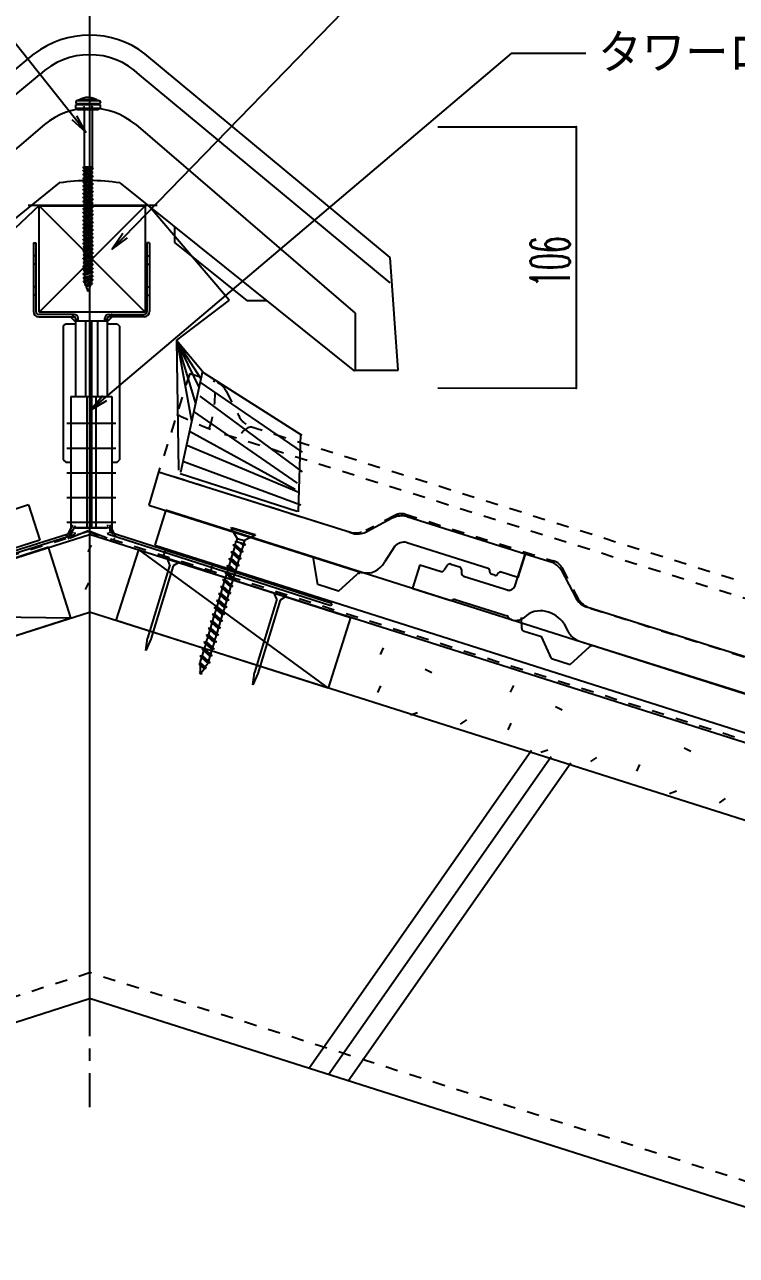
# Model space of a CAD drawing. Extents: x -1727 to 4652, y -2308 to 2357.
# Drawn here: x 3697.6 to 3985.7, y 282.4 to 780.5 of the extents above; entities that cross this region are included whole.
import ezdxf

# ---------------------------------------------------------------- set-up
doc = ezdxf.new("R2010")
doc.units = 0
doc.header["$LTSCALE"] = 5
for name, pattern in [('DASHDOT', [43, 40, -1, 1, -1]), ('DASHDOTX2', [63, 60, -1, 1, -1]), ('DASHED', [7, 6, -1]), ('DASHED2', [3, 2, -1]), ('DOT', [2, 1, -1])]:
    doc.linetypes.add(name, pattern=pattern)
for name, color, linetype in [('0-1', 7, 'CONTINUOUS'), ('0-2', 7, 'CONTINUOUS'), ('0-3', 7, 'CONTINUOUS'), ('0-4', 7, 'CONTINUOUS')]:
    doc.layers.add(name, color=color, linetype=linetype)
doc.styles.get("Standard").update_dxf_attribs({"font": 'txt.shx', "bigfont": 'extfont.shx'})

msp = doc.modelspace()

# ---------------------------------------------------------------- linework, layer by layer
at = {"layer": '0-1', "color": 4, "linetype": 'CONTINUOUS'}
for p, q in [((3718.241, 749.207), (3718.2411, 749.0069)), ((3719.316, 748.507), (3718.3162, 748.0071)), ((3728.1661, 748.0088), (3718.3162, 748.0071)), ((3718.3165, 746.5071), (3718.3162, 748.0071)), ((3719.7409, 750.1073), (3718.5688, 749.6769)), ((3727.741, 749.7085), (3718.741, 749.7069)), ((3727.7412, 748.5085), (3718.7412, 748.5069)), ((3726.7408, 750.1085), (3719.7409, 750.1073)), ((3721.3892, 747.8174), (3721.0902, 748.5074)), ((3721.6413, 747.2375), (3721.5164, 747.5276)), ((3721.6413, 746.8274), (3721.6413, 747.2375)), ((3724.8414, 747.2381), (3725.0114, 747.6281)), ((3724.8414, 746.9981), (3724.8414, 747.2381)), ((3725.1062, 747.8481), (3725.3922, 748.5081)), ((3726.7408, 750.1085), (3727.9129, 749.6786)), ((3727.1661, 748.5084), (3728.1661, 748.0088)), ((3728.1661, 748.0088), (3728.1664, 746.5088)), ((3728.2409, 749.2088), (3728.241, 749.0087)), ((3728.1664, 746.5088), (3718.3165, 746.5071)), ((3718.3165, 746.5071), (3719.3165, 746.0071)), ((3727.1666, 746.0085), (3719.3165, 746.0071)), ((3721.6415, 746.0075), (3721.6414, 746.6675)), ((3721.6415, 746.0075), (3721.6455, 723.0074)), ((3724.8416, 746.0081), (3724.8415, 746.6882)), ((3724.8416, 746.0081), (3724.8457, 722.558)), ((3728.1664, 746.5088), (3727.1666, 746.0085)), ((3721.2958, 722.6774), (3721.7107, 722.9277)), ((3721.2958, 722.5874), (3722.3137, 722.8378)), ((3721.2958, 722.5874), (3721.2958, 722.6774)), ((3721.7837, 722.2977), (3721.2958, 722.5874)), ((3721.6455, 723.0074), (3721.7107, 722.9277)), ((3722.0788, 722.8377), (3721.7107, 722.9277)), ((3721.7838, 721.7475), (3721.7836, 722.6376)), ((3721.7837, 722.2977), (3722.8036, 722.8379)), ((3724.7086, 722.528), (3721.7838, 721.7475)), ((3724.8457, 722.8382), (3722.0788, 722.8377)), ((3724.7086, 722.528), (3725.1959, 722.2482)), ((3721.296, 721.3676), (3725.1959, 722.1483)), ((3721.296, 721.4675), (3721.7838, 721.7475)), ((3721.296, 721.3676), (3721.296, 721.4675)), ((3721.296, 721.3676), (3721.7839, 721.0875)), ((3721.2963, 719.8175), (3725.1962, 720.5982)), ((3721.2963, 719.9174), (3721.784, 720.1977)), ((3721.2963, 719.8175), (3721.2963, 719.9174)), ((3721.2963, 719.8175), (3721.7842, 719.5377)), ((3721.2966, 718.2674), (3725.1964, 719.0481)), ((3721.2966, 718.3676), (3721.7843, 718.6476)), ((3721.2966, 718.2674), (3721.2966, 718.3676)), ((3721.2966, 718.2674), (3721.7844, 717.9876)), ((3721.2969, 716.7176), (3725.1967, 717.4983)), ((3721.7839, 721.0875), (3724.7087, 721.868)), ((3721.784, 720.1977), (3721.7839, 721.0875)), ((3724.7089, 720.9782), (3721.784, 720.1977)), ((3721.7842, 719.5377), (3724.709, 720.3182)), ((3721.7843, 718.6476), (3721.7842, 719.5377)), ((3724.7092, 719.4281), (3721.7843, 718.6476)), ((3721.7844, 717.9876), (3724.7093, 718.7681)), ((3721.7846, 717.0975), (3721.7844, 717.9876)), ((3724.7094, 717.878), (3721.7846, 717.0975)), ((3725.1959, 722.1483), (3724.7087, 721.868)), ((3724.7089, 720.9782), (3724.7087, 721.868)), ((3724.7089, 720.9782), (3725.1962, 720.6981)), ((3725.1962, 720.5982), (3724.709, 720.3182)), ((3724.7092, 719.4281), (3724.709, 720.3182)), ((3724.7092, 719.4281), (3725.1964, 719.1483)), ((3725.1964, 719.0481), (3724.7093, 718.7681)), ((3724.7094, 717.878), (3724.7093, 718.7681)), ((3724.7094, 717.878), (3725.1967, 717.5982)), ((3725.1967, 717.4983), (3724.7096, 717.218)), ((3725.1959, 722.2482), (3725.1959, 722.1483)), ((3725.1962, 720.6981), (3725.1962, 720.5982)), ((3725.1964, 719.1483), (3725.1964, 719.0481)), ((3725.1967, 717.5982), (3725.1967, 717.4983)), ((3721.2968, 716.8175), (3721.7846, 717.0975)), ((3721.2969, 716.7176), (3721.2968, 716.8175)), ((3721.2969, 716.7176), (3721.7847, 716.4375)), ((3721.2971, 715.1675), (3725.197, 715.9482)), ((3721.2971, 715.2674), (3721.7849, 715.5477)), ((3721.2971, 715.1675), (3721.2971, 715.2674)), ((3721.2971, 715.1675), (3721.785, 714.8877)), ((3721.2974, 713.6174), (3725.1973, 714.3981)), ((3721.2974, 713.7176), (3721.7851, 713.9976)), ((3721.2974, 713.6174), (3721.2974, 713.7176)), ((3721.2974, 713.6174), (3721.7852, 713.3376)), ((3721.2977, 712.0676), (3725.1975, 712.8483)), ((3721.2977, 712.1675), (3721.7854, 712.4475)), ((3721.7847, 716.4375), (3724.7096, 717.218)), ((3721.7849, 715.5477), (3721.7847, 716.4375)), ((3724.7097, 716.3282), (3721.7849, 715.5477)), ((3721.785, 714.8877), (3724.7098, 715.6682)), ((3721.7851, 713.9976), (3721.785, 714.8877)), ((3724.71, 714.7781), (3721.7851, 713.9976)), ((3721.7852, 713.3376), (3724.7101, 714.1181)), ((3721.7854, 712.4475), (3721.7852, 713.3376)), ((3724.7103, 713.228), (3721.7854, 712.4475)), ((3721.7855, 711.7875), (3724.7104, 712.568)), ((3724.7097, 716.3282), (3724.7096, 717.218)), ((3724.7097, 716.3282), (3725.197, 716.0481)), ((3725.197, 715.9482), (3724.7098, 715.6682)), ((3724.71, 714.7781), (3724.7098, 715.6682)), ((3724.71, 714.7781), (3725.1972, 714.4983)), ((3725.1973, 714.3981), (3724.7101, 714.1181)), ((3724.7103, 713.228), (3724.7101, 714.1181)), ((3724.7103, 713.228), (3725.1975, 712.9383)), ((3725.1975, 712.8483), (3724.7104, 712.568)), ((3724.7105, 711.6782), (3724.7104, 712.568)), ((3725.197, 716.0481), (3725.197, 715.9482)), ((3725.1972, 714.4983), (3725.1973, 714.3981)), ((3725.1975, 712.9383), (3725.1975, 712.8483)), ((3721.2977, 712.0676), (3721.2977, 712.1675)), ((3721.2977, 712.0676), (3721.7855, 711.7875)), ((3721.2979, 710.5175), (3725.1978, 711.2982)), ((3721.2979, 710.6174), (3721.7857, 710.8977)), ((3721.2979, 710.5175), (3721.2979, 710.6174)), ((3721.2979, 710.5175), (3721.7858, 710.2377)), ((3721.2982, 708.9674), (3725.1981, 709.7481)), ((3721.2982, 709.0676), (3721.786, 709.3476)), ((3721.2982, 708.9674), (3721.2982, 709.0676)), ((3721.2982, 708.9674), (3721.7861, 708.6876)), ((3721.2985, 707.4176), (3725.1984, 708.1983)), ((3721.2985, 707.5175), (3721.7862, 707.7975)), ((3721.2985, 707.4176), (3721.2985, 707.5175)), ((3721.2985, 707.4176), (3721.7863, 707.1375)), ((3721.7857, 710.8977), (3721.7855, 711.7875)), ((3724.7105, 711.6782), (3721.7857, 710.8977)), ((3721.7858, 710.2377), (3724.7107, 711.0182)), ((3721.786, 709.3476), (3721.7858, 710.2377)), ((3724.7108, 710.1281), (3721.786, 709.3476)), ((3721.7861, 708.6876), (3724.7109, 709.4681)), ((3721.7862, 707.7975), (3721.7861, 708.6876)), ((3724.7111, 708.578), (3721.7862, 707.7975)), ((3721.7863, 707.1375), (3724.7112, 707.918)), ((3724.7105, 711.6782), (3725.1978, 711.3882)), ((3725.1978, 711.2982), (3724.7107, 711.0182)), ((3724.7108, 710.1281), (3724.7107, 711.0182)), ((3724.7108, 710.1281), (3725.1981, 709.8381)), ((3725.1981, 709.7481), (3724.7109, 709.4681)), ((3724.7111, 708.578), (3724.7109, 709.4681)), ((3724.7111, 708.578), (3725.1983, 708.2883)), ((3725.1984, 708.1983), (3724.7112, 707.918)), ((3724.7114, 707.0282), (3724.7112, 707.918)), ((3725.1978, 711.3882), (3725.1978, 711.2982)), ((3725.1981, 709.8381), (3725.1981, 709.7481)), ((3725.1983, 708.2883), (3725.1984, 708.1983)), ((3721.2988, 705.8675), (3725.1986, 706.6482)), ((3721.2988, 705.9674), (3721.7865, 706.2477)), ((3721.2988, 705.8675), (3721.2988, 705.9674)), ((3721.2988, 705.8675), (3721.7866, 705.5877)), ((3721.299, 704.3174), (3725.1989, 705.0981)), ((3721.299, 704.4176), (3721.7868, 704.6976)), ((3721.299, 704.3174), (3721.299, 704.4176)), ((3721.299, 704.3174), (3721.7869, 704.0376)), ((3721.2993, 702.7676), (3725.1992, 703.5483)), ((3721.2993, 702.8675), (3721.787, 703.1475)), ((3721.2993, 702.7676), (3721.2993, 702.8675)), ((3721.2993, 702.7676), (3721.7872, 702.4875)), ((3721.7865, 706.2477), (3721.7863, 707.1375)), ((3724.7114, 707.0282), (3721.7865, 706.2477)), ((3721.7866, 705.5877), (3724.7115, 706.3682)), ((3721.7868, 704.6976), (3721.7866, 705.5877)), ((3724.7116, 705.4781), (3721.7868, 704.6976)), ((3721.7869, 704.0376), (3724.7118, 704.8082)), ((3721.787, 703.1475), (3721.7869, 704.0376)), ((3724.7119, 703.9181), (3721.787, 703.1475)), ((3721.7872, 702.4875), (3724.712, 703.2581)), ((3721.7873, 701.5977), (3721.7872, 702.4875)), ((3724.7122, 702.368), (3721.7873, 701.5977)), ((3724.7114, 707.0282), (3725.1986, 706.7382)), ((3725.1986, 706.6482), (3724.7115, 706.3682)), ((3724.7116, 705.4781), (3724.7115, 706.3682)), ((3724.7116, 705.4781), (3725.1989, 705.1881)), ((3725.1989, 705.0981), (3724.7118, 704.8082)), ((3724.7119, 703.9181), (3724.7118, 704.8082)), ((3724.7119, 703.9181), (3725.1992, 703.6383)), ((3725.1992, 703.5483), (3724.712, 703.2581)), ((3724.7122, 702.368), (3724.712, 703.2581)), ((3724.7122, 702.368), (3725.1994, 702.0882)), ((3725.1986, 706.7382), (3725.1986, 706.6482)), ((3725.1989, 705.1881), (3725.1989, 705.0981)), ((3725.1992, 703.6383), (3725.1992, 703.5483)), ((3721.2996, 701.2175), (3725.1995, 701.9982)), ((3721.2996, 701.3174), (3721.7873, 701.5977)), ((3721.2996, 701.2175), (3721.2996, 701.3174)), ((3721.2996, 701.2175), (3721.7874, 700.9377)), ((3721.2998, 699.7676), (3721.7876, 700.0476)), ((3721.2999, 699.6674), (3721.2998, 699.7676)), ((3721.2999, 699.6674), (3725.1997, 700.4481)), ((3721.2999, 699.6674), (3721.7877, 699.3876)), ((3721.3001, 698.1176), (3725.2, 698.8983)), ((3721.3001, 698.2175), (3721.7879, 698.4975)), ((3721.3001, 698.1176), (3721.3001, 698.2175)), ((3721.3001, 698.1176), (3721.788, 697.8375)), ((3725.2003, 697.4382), (3721.3004, 696.6674)), ((3721.7874, 700.9377), (3724.7123, 701.708)), ((3721.7876, 700.0476), (3721.7874, 700.9377)), ((3724.7125, 700.8182), (3721.7876, 700.0476)), ((3721.7877, 699.3876), (3724.7126, 700.1582)), ((3721.7879, 698.4975), (3721.7877, 699.3876)), ((3724.7127, 699.2681), (3721.7879, 698.4975)), ((3721.788, 697.8375), (3724.7128, 698.6081)), ((3721.7881, 696.9477), (3721.788, 697.8375)), ((3724.713, 697.718), (3721.7881, 696.9477)), ((3725.1995, 701.9982), (3724.7123, 701.708)), ((3724.7125, 700.8182), (3724.7123, 701.708)), ((3724.7125, 700.8182), (3725.1997, 700.5381)), ((3725.1997, 700.4481), (3724.7126, 700.1582)), ((3724.7127, 699.2681), (3724.7126, 700.1582)), ((3724.7127, 699.2681), (3725.2, 698.9883)), ((3725.2, 698.8983), (3724.7128, 698.6081)), ((3724.713, 697.718), (3724.7128, 698.6081)), ((3724.713, 697.718), (3725.2003, 697.4382)), ((3725.2003, 697.3482), (3724.7131, 697.058)), ((3725.1994, 702.0882), (3725.1995, 701.9982)), ((3725.1997, 700.5381), (3725.1997, 700.4481)), ((3725.2, 698.9883), (3725.2, 698.8983)), ((3725.2003, 697.4382), (3725.2003, 697.3482)), ((3721.3004, 696.6674), (3721.7881, 696.9477)), ((3721.3004, 696.5675), (3721.3004, 696.6674)), ((3721.3004, 696.5675), (3721.7883, 696.2877)), ((3725.2005, 695.8881), (3721.3007, 695.1176)), ((3721.3007, 695.1176), (3721.7884, 695.3976)), ((3721.3007, 695.0174), (3721.3007, 695.1176)), ((3721.3007, 695.0174), (3721.7885, 694.7376)), ((3721.3009, 693.5675), (3721.7887, 693.8475)), ((3721.301, 693.4676), (3721.3009, 693.5675)), ((3721.301, 693.4676), (3725.2008, 694.2381)), ((3721.301, 693.4676), (3721.7888, 693.1875)), ((3721.3012, 691.9175), (3725.2011, 692.6883)), ((3721.7883, 696.2877), (3724.7131, 697.058)), ((3721.7884, 695.3976), (3721.7883, 696.2877)), ((3724.7133, 696.1682), (3721.7884, 695.3976)), ((3721.7885, 694.7376), (3724.7134, 695.5082)), ((3721.7887, 693.8475), (3721.7885, 694.7376)), ((3724.7136, 694.6181), (3721.7887, 693.8475)), ((3721.7888, 693.1875), (3724.7137, 693.9581)), ((3721.789, 692.2977), (3721.7888, 693.1875)), ((3724.7138, 693.068), (3721.789, 692.2977)), ((3721.7891, 691.6377), (3724.7139, 692.408)), ((3724.7133, 696.1682), (3724.7131, 697.058)), ((3724.7133, 696.1682), (3725.2005, 695.8881)), ((3725.2005, 695.7882), (3724.7134, 695.5082)), ((3724.7136, 694.6181), (3724.7134, 695.5082)), ((3724.7136, 694.6181), (3725.2008, 694.3383)), ((3725.2008, 694.2381), (3724.7137, 693.9581)), ((3724.7138, 693.068), (3724.7137, 693.9581)), ((3724.7138, 693.068), (3725.2011, 692.7882)), ((3725.2011, 692.6883), (3724.7139, 692.408)), ((3724.7141, 691.5182), (3724.7139, 692.408)), ((3725.2005, 695.8881), (3725.2005, 695.7882)), ((3725.2008, 694.3383), (3725.2008, 694.2381)), ((3725.2011, 692.7882), (3725.2011, 692.6883)), ((3721.3012, 692.0174), (3721.789, 692.2977)), ((3721.3012, 691.9175), (3721.3012, 692.0174)), ((3721.3012, 691.9175), (3721.7891, 691.6377)), ((3725.2013, 691.2381), (3721.3015, 690.4676)), ((3721.3015, 690.4676), (3721.7892, 690.7476)), ((3721.3015, 690.3674), (3721.3015, 690.4676)), ((3721.3015, 690.3674), (3721.7894, 690.0876)), ((3725.2016, 689.6883), (3721.3018, 688.9175)), ((3721.3018, 688.9175), (3721.7895, 689.1975)), ((3721.3018, 688.8176), (3721.3018, 688.9175)), ((3721.3018, 688.8176), (3721.7896, 688.5375)), ((3725.2019, 688.1382), (3721.302, 687.3674)), ((3721.302, 687.3674), (3721.7898, 687.6477)), ((3721.7892, 690.7476), (3721.7891, 691.6377)), ((3724.7141, 691.5182), (3721.7892, 690.7476)), ((3721.7894, 690.0876), (3724.7142, 690.8582)), ((3721.7895, 689.1975), (3721.7894, 690.0876)), ((3724.7144, 689.9681), (3721.7895, 689.1975)), ((3721.7896, 688.5375), (3724.7145, 689.3081)), ((3721.7898, 687.6477), (3721.7896, 688.5375)), ((3724.7146, 688.418), (3721.7898, 687.6477)), ((3721.7899, 686.9877), (3724.7148, 687.758)), ((3724.7141, 691.5182), (3725.2013, 691.2381)), ((3725.2014, 691.1382), (3724.7142, 690.8582)), ((3724.7144, 689.9681), (3724.7142, 690.8582)), ((3724.7144, 689.9681), (3725.2016, 689.6883)), ((3725.2016, 689.5881), (3724.7145, 689.3081)), ((3724.7146, 688.418), (3724.7145, 689.3081)), ((3724.7146, 688.418), (3725.2019, 688.1382)), ((3725.2019, 688.0383), (3724.7148, 687.758)), ((3724.7149, 686.8682), (3724.7148, 687.758)), ((3725.2013, 691.2381), (3725.2014, 691.1382)), ((3725.2016, 689.6883), (3725.2016, 689.5881)), ((3725.2019, 688.1382), (3725.2019, 688.0383)), ((3721.3021, 687.2675), (3721.302, 687.3674)), ((3721.3021, 687.2675), (3721.7899, 686.9877)), ((3725.2022, 686.5881), (3721.3023, 685.8176)), ((3721.3023, 685.8176), (3721.7901, 686.0976)), ((3721.3023, 685.7174), (3721.3023, 685.8176)), ((3721.3023, 685.7174), (3721.7902, 685.4376)), ((3721.3026, 684.1676), (3725.2025, 684.9381)), ((3721.3026, 684.2675), (3721.7903, 684.5475)), ((3721.3026, 684.1676), (3721.3026, 684.2675)), ((3721.3026, 684.1676), (3721.7904, 683.8875)), ((3721.3029, 682.6175), (3725.2027, 683.3883)), ((3721.3029, 682.7174), (3721.7906, 682.9977)), ((3721.3029, 682.6175), (3721.3029, 682.7174)), ((3721.3029, 682.6175), (3721.7907, 682.3377)), ((3721.7901, 686.0976), (3721.7899, 686.9877)), ((3724.7149, 686.8682), (3721.7901, 686.0976)), ((3721.7902, 685.4376), (3724.715, 686.2082)), ((3721.7903, 684.5475), (3721.7902, 685.4376)), ((3724.7152, 685.3181), (3721.7903, 684.5475)), ((3721.7904, 683.8875), (3724.7153, 684.6581)), ((3721.7906, 682.9977), (3721.7904, 683.8875)), ((3724.7155, 683.768), (3721.7906, 682.9977)), ((3721.7907, 682.3377), (3724.7156, 683.108)), ((3724.7149, 686.8682), (3725.2022, 686.5881)), ((3725.2022, 686.4882), (3724.715, 686.2082)), ((3724.7152, 685.3181), (3724.715, 686.2082)), ((3724.7152, 685.3181), (3725.2024, 685.0383)), ((3725.2025, 684.9381), (3724.7153, 684.6581)), ((3724.7155, 683.768), (3724.7153, 684.6581)), ((3724.7155, 683.768), (3725.2027, 683.4882)), ((3725.2027, 683.3883), (3724.7156, 683.108)), ((3724.7157, 682.2182), (3724.7156, 683.108)), ((3725.2022, 686.5881), (3725.2022, 686.4882)), ((3725.2024, 685.0383), (3725.2025, 684.9381)), ((3725.2027, 683.4882), (3725.2027, 683.3883)), ((3725.203, 681.8382), (3721.3031, 681.0674)), ((3721.3031, 681.1676), (3721.7939, 681.4476)), ((3721.3031, 681.0674), (3721.3031, 681.1676)), ((3721.3031, 681.0674), (3721.7922, 680.7876)), ((3725.2033, 680.2881), (3721.3034, 679.5176)), ((3721.3034, 679.6076), (3721.7942, 679.8975)), ((3721.3034, 679.5176), (3721.3034, 679.6076)), ((3721.3034, 679.5176), (3721.7925, 679.2375)), ((3721.3037, 677.9675), (3725.2036, 678.7383)), ((3721.3037, 678.0575), (3721.7944, 678.3477)), ((3721.3037, 677.9675), (3721.3037, 678.0575)), ((3721.3037, 677.9675), (3721.7927, 677.6877)), ((3721.7909, 681.4476), (3721.7907, 682.3377)), ((3724.7157, 682.2182), (3721.7909, 681.4476)), ((3721.791, 680.7876), (3724.7159, 681.5582)), ((3721.791, 680.7876), (3721.7912, 679.8975)), ((3724.716, 680.6681), (3721.7912, 679.8975)), ((3721.7913, 679.2375), (3724.7161, 680.0081)), ((3721.7913, 679.2375), (3721.7914, 678.3477)), ((3721.7914, 678.3477), (3724.7163, 679.118)), ((3721.7915, 677.6877), (3724.7164, 678.458)), ((3721.7917, 676.7976), (3721.7915, 677.6877)), ((3724.7166, 677.5682), (3721.7917, 676.7976)), ((3725.203, 681.8382), (3724.712, 681.5582)), ((3725.2033, 680.2881), (3724.7122, 680.0081)), ((3725.2036, 678.7383), (3724.7125, 678.458)), ((3725.203, 681.9381), (3724.7148, 682.2182)), ((3725.2033, 680.3883), (3724.7151, 680.6681)), ((3725.2035, 678.8382), (3724.7154, 679.118)), ((3725.2038, 677.2881), (3724.7157, 677.5682)), ((3724.716, 680.6681), (3724.7159, 681.5582)), ((3724.7163, 679.118), (3724.7161, 680.0081)), ((3724.7166, 677.5682), (3724.7164, 678.458)), ((3725.203, 681.9381), (3725.203, 681.8382)), ((3725.2033, 680.3883), (3725.2033, 680.2881)), ((3725.2035, 678.8382), (3725.2036, 678.7383)), ((3721.43, 676.4474), (3721.9178, 676.1676)), ((3721.7917, 676.7976), (3721.4407, 676.5374)), ((3721.4408, 676.4375), (3721.4407, 676.5374)), ((3725.2038, 677.1882), (3721.4408, 676.4375)), ((3721.9169, 676.1676), (3724.7167, 676.9082)), ((3722.2681, 675.1978), (3721.9169, 676.1676)), ((3722.2681, 675.1978), (3722.0971, 675.0177)), ((3722.1352, 674.9277), (3722.0971, 675.0177)), ((3724.8861, 675.6281), (3722.1352, 674.9277)), ((3722.5502, 674.4277), (3722.1352, 674.9277)), ((3724.5188, 675.968), (3722.2681, 675.1978)), ((3724.1941, 675.2281), (3722.5502, 674.4277)), ((3723.2547, 672.4979), (3722.5502, 674.4277)), ((3724.2661, 675.2779), (3723.2547, 672.4979)), ((3723.2547, 672.4979), (3723.6296, 673.008)), ((3723.6296, 673.008), (3723.5605, 673.338)), ((3724.8861, 675.6281), (3724.1941, 675.2281)), ((3724.6559, 676.3481), (3724.5188, 675.968)), ((3724.929, 675.7382), (3724.5188, 675.968)), ((3725.2038, 677.1882), (3724.7128, 676.9082)), ((3724.7167, 676.9082), (3724.7167, 676.688)), ((3724.929, 675.7382), (3724.8861, 675.6281)), ((3725.2038, 677.2881), (3725.2038, 677.1882)), ((3781.1557, 576.616), (3781.2747, 577.0144)), ((3790.7971, 573.7357), (3781.1557, 576.616)), ((3781.1557, 576.616), (3783.5723, 572.5519)), ((3781.2747, 577.0144), (3790.9161, 574.1341)), ((3790.7971, 573.7357), (3786.5637, 571.6583)), ((3790.9161, 574.1341), (3790.7971, 573.7357)), ((3781.9076, 569.9449), (3782.8581, 570.1307)), ((3781.9076, 569.9449), (3786.0896, 567.1658)), ((3781.9076, 569.9449), (3782.6004, 569.2681)), ((3782.6004, 569.2681), (3782.019, 567.3219)), ((3782.6004, 569.2681), (3785.139, 566.98)), ((3785.3967, 567.8426), (3782.8581, 570.1307)), ((3783.0462, 571.3993), (3786.3549, 570.4109)), ((3783.2131, 571.3494), (3786.2045, 570.4558)), ((3783.5807, 572.5494), (3783.2215, 571.3469)), ((3783.5807, 572.5494), (3786.5637, 571.6583)), ((3784.7005, 570.9051), (3785.9698, 569.761)), ((3785.9698, 569.761), (3785.3967, 567.8426)), ((3786.0896, 567.1658), (3785.3967, 567.8426)), ((3786.9204, 569.9468), (3785.9698, 569.761)), ((3786.1137, 570.4829), (3786.9204, 569.9468)), ((3786.5388, 571.6657), (3786.1736, 570.4431)), ((3786.1796, 570.4632), (3786.1736, 570.4431)), ((3786.9204, 569.9468), (3786.3549, 570.4109)), ((3759.9239, 562.8618), (3755.3314, 564.2589)), ((3780.2294, 564.3274), (3781.18, 564.5132)), ((3780.2294, 564.3274), (3784.4114, 561.5484)), ((3780.2294, 564.3274), (3780.9223, 563.6506)), ((3780.9223, 563.6506), (3780.3409, 561.7045)), ((3780.9223, 563.6506), (3783.4609, 561.3626)), ((3781.0685, 567.1361), (3782.019, 567.3219)), ((3781.0685, 567.1361), (3785.2505, 564.3571)), ((3781.0685, 567.1361), (3781.7614, 566.4594)), ((3781.7614, 566.4594), (3781.18, 564.5132)), ((3783.7185, 562.2251), (3781.18, 564.5132)), ((3781.7614, 566.4594), (3784.2999, 564.1713)), ((3784.5576, 565.0339), (3782.019, 567.3219)), ((3784.2999, 564.1713), (3783.7185, 562.2251)), ((3785.2505, 564.3571), (3784.2999, 564.1713)), ((3785.139, 566.98), (3784.5576, 565.0339)), ((3785.2505, 564.3571), (3784.5576, 565.0339)), ((3786.0896, 567.1658), (3785.139, 566.98)), ((3756.3765, 561.8508), (3747.3569, 532.192)), ((3757.7154, 561.4425), (3748.6958, 531.7848)), ((3778.5512, 558.7099), (3779.5018, 558.8957)), ((3778.5512, 558.7099), (3782.7332, 555.9309)), ((3778.5512, 558.7099), (3779.2441, 558.0332)), ((3779.2441, 558.0332), (3778.6627, 556.087)), ((3779.2441, 558.0332), (3781.7827, 555.7451)), ((3779.3903, 561.5187), (3780.3409, 561.7045)), ((3779.3903, 561.5187), (3780.0832, 560.8419)), ((3779.3903, 561.5187), (3783.5723, 558.7396)), ((3780.0832, 560.8419), (3779.5018, 558.8957)), ((3782.0404, 556.6077), (3779.5018, 558.8957)), ((3780.0832, 560.8419), (3782.6218, 558.5538)), ((3782.8795, 559.4164), (3780.3409, 561.7045)), ((3782.6218, 558.5538), (3782.0404, 556.6077)), ((3783.5723, 558.7396), (3782.6218, 558.5538)), ((3783.4609, 561.3626), (3782.8795, 559.4164)), ((3783.4609, 561.3626), (3782.8795, 559.4164)), ((3783.5723, 558.7396), (3782.8795, 559.4164)), ((3784.4114, 561.5484), (3783.4609, 561.3626)), ((3784.4114, 561.5484), (3783.7185, 562.2251)), ((3776.8731, 553.0925), (3777.8236, 553.2783)), ((3776.8731, 553.0925), (3781.0551, 550.3134)), ((3776.8731, 553.0925), (3777.5659, 552.4157)), ((3777.7122, 555.9012), (3778.6627, 556.087)), ((3777.7122, 555.9012), (3781.8942, 553.1222)), ((3777.7122, 555.9012), (3778.405, 555.2244)), ((3778.405, 555.2244), (3777.8236, 553.2783)), ((3780.3622, 550.9902), (3777.8236, 553.2783)), ((3778.405, 555.2244), (3780.9436, 552.9364)), ((3781.2013, 553.7989), (3778.6627, 556.087)), ((3780.9436, 552.9364), (3780.3622, 550.9902)), ((3781.8942, 553.1222), (3780.9436, 552.9364)), ((3781.7827, 555.7451), (3781.2013, 553.7989)), ((3781.8942, 553.1222), (3781.2013, 553.7989)), ((3782.7332, 555.9309), (3781.7827, 555.7451)), ((3782.7332, 555.9309), (3782.0404, 556.6077)), ((3776.034, 550.2837), (3776.9845, 550.4695)), ((3776.034, 550.2837), (3780.216, 547.5047)), ((3776.034, 550.2837), (3776.7268, 549.607)), ((3776.7268, 549.607), (3776.1454, 547.6608)), ((3776.7268, 549.607), (3779.2654, 547.3189)), ((3777.5659, 552.4157), (3776.9845, 550.4695)), ((3779.5231, 548.1815), (3776.9845, 550.4695)), ((3777.5659, 552.4157), (3780.1045, 550.1276)), ((3780.1045, 550.1276), (3779.5231, 548.1815)), ((3780.216, 547.5047), (3779.5231, 548.1815)), ((3781.0551, 550.3134), (3780.1045, 550.1276)), ((3781.0551, 550.3134), (3780.3622, 550.9902)), ((3799.6898, 547.977), (3790.6702, 518.3182)), ((3803.2372, 548.988), (3798.6448, 550.3851)), ((3774.3558, 544.6663), (3775.3064, 544.8521)), ((3774.3558, 544.6663), (3778.5378, 541.8872)), ((3774.3558, 544.6663), (3775.0487, 543.9895)), ((3775.0487, 543.9895), (3774.4673, 542.0433)), ((3775.0487, 543.9895), (3777.5873, 541.7014)), ((3775.1949, 547.475), (3776.1454, 547.6608)), ((3775.1949, 547.475), (3779.3769, 544.696)), ((3775.1949, 547.475), (3775.8878, 546.7982)), ((3775.8878, 546.7982), (3775.3064, 544.8521)), ((3777.8449, 542.564), (3775.3064, 544.8521)), ((3775.8878, 546.7982), (3778.4264, 544.5102)), ((3778.684, 545.3727), (3776.1454, 547.6608)), ((3778.4264, 544.5102), (3777.8449, 542.564)), ((3779.3769, 544.696), (3778.4264, 544.5102)), ((3779.2654, 547.3189), (3778.684, 545.3727)), ((3779.3769, 544.696), (3778.684, 545.3727)), ((3780.216, 547.5047), (3779.2654, 547.3189)), ((3801.0288, 547.5687), (3792.0091, 517.911)), ((3772.6776, 539.0488), (3773.6282, 539.2346)), ((3772.6776, 539.0488), (3776.8596, 536.2698)), ((3772.6776, 539.0488), (3773.3705, 538.372)), ((3773.3705, 538.372), (3772.7891, 536.4259)), ((3773.3705, 538.372), (3775.9091, 536.084)), ((3773.5167, 541.8575), (3774.4673, 542.0433)), ((3773.5167, 541.8575), (3777.6987, 539.0785)), ((3773.5167, 541.8575), (3774.2096, 541.1808)), ((3774.2096, 541.1808), (3773.6282, 539.2346)), ((3776.1668, 536.9465), (3773.6282, 539.2346)), ((3774.2096, 541.1808), (3776.7482, 538.8927)), ((3777.0059, 539.7553), (3774.4673, 542.0433)), ((3776.7482, 538.8927), (3776.1668, 536.9465)), ((3777.6987, 539.0785), (3776.7482, 538.8927)), ((3777.5873, 541.7014), (3777.0059, 539.7553)), ((3777.6987, 539.0785), (3777.0059, 539.7553)), ((3778.5378, 541.8872), (3777.5873, 541.7014)), ((3778.5378, 541.8872), (3777.8449, 542.564)), ((3770.9995, 533.4313), (3771.95, 533.6171)), ((3770.9995, 533.4313), (3775.1815, 530.6523)), ((3770.9995, 533.4313), (3771.6923, 532.7546)), ((3771.8386, 536.2401), (3772.7891, 536.4259)), ((3771.8386, 536.2401), (3776.0206, 533.461)), ((3771.8386, 536.2401), (3772.5314, 535.5633)), ((3772.5314, 535.5633), (3771.95, 533.6171)), ((3774.4886, 531.3291), (3771.95, 533.6171)), ((3772.5314, 535.5633), (3775.07, 533.2752)), ((3775.3277, 534.1378), (3772.7891, 536.4259)), ((3775.07, 533.2752), (3774.4886, 531.3291)), ((3776.0206, 533.461), (3775.07, 533.2752)), ((3775.9091, 536.084), (3775.3277, 534.1378)), ((3776.0206, 533.461), (3775.3277, 534.1378)), ((3776.8596, 536.2698), (3775.9091, 536.084)), ((3776.8596, 536.2698), (3776.1668, 536.9465)), ((3746.571, 527.2047), (3747.3569, 532.192)), ((3748.6958, 531.7848), (3746.571, 527.2047)), ((3769.3213, 527.8139), (3770.2718, 527.9997)), ((3770.1604, 530.6226), (3771.1109, 530.8084)), ((3770.1604, 530.6226), (3774.3424, 527.8436)), ((3770.1604, 530.6226), (3770.8532, 529.9458)), ((3770.8532, 529.9458), (3770.2718, 527.9997)), ((3772.8104, 525.7116), (3770.2718, 527.9997)), ((3770.8532, 529.9458), (3773.3918, 527.6578)), ((3771.6923, 532.7546), (3771.1109, 530.8084)), ((3773.6495, 528.5203), (3771.1109, 530.8084)), ((3771.6923, 532.7546), (3774.2309, 530.4665)), ((3774.2309, 530.4665), (3773.6495, 528.5203)), ((3774.3424, 527.8436), (3773.6495, 528.5203)), ((3775.1815, 530.6523), (3774.2309, 530.4665)), ((3775.1815, 530.6523), (3774.4886, 531.3291)), ((3768.4822, 525.0051), (3769.4328, 525.1909)), ((3768.4822, 525.0051), (3769.1751, 524.3284)), ((3768.4822, 525.0051), (3772.6642, 522.2261)), ((3768.8184, 522.1796), (3768.822, 523.1464)), ((3769.1751, 524.3284), (3768.822, 523.1464)), ((3769.1751, 524.3284), (3771.6643, 522.0848)), ((3769.3213, 527.8139), (3770.0142, 527.1371)), ((3769.3213, 527.8139), (3773.5033, 525.0348)), ((3770.0142, 527.1371), (3769.4328, 525.1909)), ((3771.9714, 522.9029), (3769.4328, 525.1909)), ((3770.0142, 527.1371), (3772.5528, 524.849)), ((3772.5528, 524.849), (3771.9714, 522.9029)), ((3773.5033, 525.0348), (3772.5528, 524.849)), ((3773.3918, 527.6578), (3772.8104, 525.7116)), ((3773.5033, 525.0348), (3772.8104, 525.7116)), ((3774.3424, 527.8436), (3773.3918, 527.6578)), ((3768.1686, 521.8472), (3768.8184, 522.1796)), ((3768.1686, 521.8472), (3768.8144, 521.0884)), ((3768.1686, 521.8472), (3770.9853, 519.9755)), ((3768.3804, 518.3402), (3768.8054, 518.6264)), ((3768.8033, 518.0561), (3768.3804, 518.3402)), ((3768.8019, 517.6864), (3768.8033, 518.0561)), ((3768.8054, 518.6264), (3768.8144, 521.0884)), ((3768.8144, 521.0884), (3770.202, 519.8378)), ((3770.6511, 520.5278), (3768.8184, 522.1796)), ((3769.0838, 518.1196), (3770.202, 519.8378)), ((3769.3031, 517.7205), (3769.0838, 518.1196)), ((3770.9853, 519.9755), (3770.202, 519.8378)), ((3770.6511, 520.5278), (3771.6643, 522.0848)), ((3770.9853, 519.9755), (3770.6511, 520.5278)), ((3772.6642, 522.2261), (3771.6643, 522.0848)), ((3772.6642, 522.2261), (3771.9714, 522.9029)), ((3789.8843, 513.3309), (3790.6702, 518.3182)), ((3768.8019, 517.6864), (3768.9698, 517.9443)), ((3769.3031, 517.7205), (3768.8019, 517.6864)), ((3769.3031, 517.7205), (3768.9698, 517.9443)), ((3792.0091, 517.911), (3789.8843, 513.3309))]:
    msp.add_line(p, q, dxfattribs=at)
at = {"layer": '0-1', "color": 7, "linetype": 'CONTINUOUS'}
for p, q in [((3663.0165, 668.9684), (3703.6704, 707.5867)), ((3698.9545, 707.4174), (3751.1923, 707.4174)), ((3746.3808, 707.129), (3703.3808, 664.129)), ((3703.3808, 707.129), (3746.3808, 664.129)), ((3780.3339, 668.9584), (3747.7152, 707.2765)), ((3780.3339, 668.9584), (3759.0732, 652.8497)), ((3759.0732, 652.8497), (3759.8649, 600.1193)), ((3759.0732, 652.8497), (3770.1203, 639.5639)), ((3768.1865, 633.8384), (3759.3226, 652.0678)), ((3768.94, 637.2716), (3759.3226, 652.0678)), ((3759.4103, 651.2516), (3765.1682, 620.0864)), ((3759.4103, 651.2516), (3766.7219, 627.1655)), ((3769.6031, 640.293), (3760.5938, 599.2446)), ((3770.1203, 639.5639), (3809.7944, 614.3452)), ((3810.0172, 607.4508), (3768.6202, 635.8145)), ((3810.0152, 599.5263), (3768.611, 630.0757)), ((3808.0762, 594.8786), (3766.0228, 623.9804)), ((3764.2657, 615.9745), (3807.1398, 592.5232)), ((3809.2528, 614.8278), (3808.2826, 583.3717)), ((3808.6131, 591.0885), (3763.02, 610.2988)), ((3809.4193, 585.9946), (3761.5669, 603.6782)), ((3807.8918, 583.5032), (3760.4881, 598.7627)), ((3723.273, 575.6662), (3715.6667, 572.5329)), ((3730.9358, 572.6735), (3723.273, 575.6662))]:
    msp.add_line(p, q, dxfattribs=at)
at = {"layer": '0-1', "color": 3, "linetype": 'CONTINUOUS'}
for p, q in [((3703.3808, 664.129), (3703.3808, 707.129)), ((3703.3808, 707.129), (3746.3808, 707.129)), ((3746.3808, 707.129), (3746.3808, 664.129)), ((3746.3808, 664.129), (3703.3808, 664.129)), ((3699.1879, 586.0978), (3057.3827, 382.213)), ((3699.1879, 586.0978), (3703.7293, 571.8018)), ((3754.7629, 584.1165), (3750.2214, 569.8206)), ((3754.7629, 584.1165), (4384.701, 384.0015)), ((3703.7293, 571.8018), (3063.6308, 368.4591)), ((3750.2214, 569.8206), (4380.1595, 369.7055))]:
    msp.add_line(p, q, dxfattribs=at)
at = {"layer": '0-1', "color": 6, "linetype": 'CONTINUOUS'}
for p, q in [((3701.0843, 692.2323), (3701.0843, 664.4323)), ((3701.0843, 692.2323), (3702.0843, 692.2323)), ((3702.0843, 692.2323), (3702.0843, 664.4323)), ((3747.0843, 692.2323), (3747.0843, 664.4323)), ((3748.0843, 692.2323), (3747.0843, 692.2323)), ((3748.0843, 692.2323), (3748.0843, 664.4323)), ((3717.5843, 663.2323), (3703.2843, 663.2323)), ((3731.5843, 663.2323), (3745.8843, 663.2323)), ((3703.2843, 662.2323), (3717.5843, 662.2323)), ((3713.1843, 658.4323), (3714.1843, 659.4323)), ((3713.1843, 658.4323), (3713.1843, 604.4323)), ((3714.1843, 659.4323), (3718.1843, 659.4323)), ((3716.1843, 662.2323), (3718.1843, 660.2323)), ((3718.1843, 661.6323), (3718.1843, 630.019)), ((3718.1843, 660.6323), (3730.9843, 660.6323)), ((3719.1843, 660.6323), (3719.1843, 661.6323)), ((3722.1701, 660.6323), (3722.1701, 630.019)), ((3724.5843, 660.6323), (3724.5843, 605.2323)), ((3726.9985, 660.6323), (3726.9985, 630.019)), ((3729.9843, 660.6323), (3729.9843, 661.6323)), ((3732.9843, 662.2323), (3730.9843, 660.2323)), ((3730.9843, 661.6323), (3730.9843, 630.019)), ((3730.9843, 659.4323), (3734.9843, 659.4323)), ((3745.8843, 662.2323), (3731.5843, 662.2323)), ((3734.9843, 659.4323), (3735.9843, 658.4323)), ((3735.9843, 658.4323), (3735.9843, 604.4323)), ((3716.2687, 630.019), (3732.8999, 630.019)), ((3716.2687, 630.019), (3716.2687, 576.6657)), ((3722.7257, 630.019), (3722.7257, 577.019)), ((3724.5843, 630.019), (3724.5843, 577.019)), ((3726.4429, 630.019), (3726.4429, 577.019)), ((3732.8999, 630.019), (3732.8999, 576.6657)), ((3713.1843, 604.4323), (3714.1843, 603.4323)), ((3714.1843, 603.4323), (3716.2687, 603.4323)), ((3732.8999, 603.4323), (3734.9843, 603.4323)), ((3734.9843, 603.4323), (3735.9843, 604.4323)), ((3714.6243, 573.302), (3717.0843, 578.0193)), ((3734.5443, 573.302), (3732.0843, 578.0193)), ((3627.2226, 546.5097), (3717.3537, 575.1521)), ((3627.5254, 545.5569), (3717.6417, 574.1945)), ((3716.2687, 576.6657), (3716.2942, 576.5042)), ((3717.0843, 577.019), (3732.0843, 577.019)), ((3718.1843, 576.819), (3730.9843, 576.819)), ((3821.5654, 545.3134), (3731.5268, 574.1945)), ((3821.8708, 546.2654), (3731.8174, 575.1512)), ((3732.0843, 577.3934), (3732.0843, 575.5405)), ((3732.8999, 576.6657), (3732.8743, 576.5042)), ((3821.8708, 546.2654), (3821.5654, 545.3134))]:
    msp.add_line(p, q, dxfattribs=at)
at = {"layer": '0-1', "color": 6, "linetype": 'DASHED'}
for p, q in [((3702.0843, 686.9323), (3701.0843, 686.9323)), ((3702.0843, 683.5323), (3701.0843, 683.5323)), ((3747.0843, 686.9323), (3748.0843, 686.9323)), ((3747.0843, 683.5323), (3748.0843, 683.5323)), ((3702.0843, 674.4323), (3701.0843, 674.4323)), ((3747.0843, 674.4323), (3748.0843, 674.4323)), ((3702.0843, 671.0323), (3701.0843, 671.0323)), ((3747.0843, 671.0323), (3748.0843, 671.0323)), ((3716.8914, 662.9394), (3718.8914, 660.9394)), ((3732.2772, 662.9394), (3730.2772, 660.9394)), ((3715.5109, 572.8396), (3717.971, 577.5569)), ((3717.9148, 577.519), (3718.1843, 577.519)), ((3731.2538, 577.519), (3730.9843, 577.519))]:
    msp.add_line(p, q, dxfattribs=at)
at = {"layer": '0-1', "color": 6, "linetype": 'DASHDOTX2'}
for p, q in [((3734.462, 619.019), (3714.7066, 619.019)), ((3733.362, 619.019), (3715.8066, 619.019)), ((3734.462, 609.019), (3714.7066, 609.019)), ((3733.362, 609.019), (3715.8066, 609.019)), ((3734.462, 599.019), (3714.7066, 599.019)), ((3733.362, 599.019), (3715.8066, 599.019)), ((3734.462, 589.019), (3714.7066, 589.019)), ((3733.362, 589.019), (3715.8066, 589.019)), ((3734.462, 579.019), (3714.7066, 579.019)), ((3733.362, 579.019), (3715.8066, 579.019))]:
    msp.add_line(p, q, dxfattribs=at)
at = {"layer": '0-1', "color": 7, "linetype": 'DOT'}
for p, q in [((3723.7803, 575.4806), (3064.4073, 366.0148)), ((3722.8413, 575.438), (4379.3981, 367.2622))]:
    msp.add_line(p, q, dxfattribs=at)
at = {"layer": '0-1', "color": 4, "linetype": 'DASHDOT'}
msp.add_line((3723.8569, 571.12), (3723.8569, 342.3712), dxfattribs=at)
at = {"layer": '0-1', "color": 4, "linetype": 'DASHED2'}
for p, q in [((3756.3765, 561.8508), (3755.3314, 564.2589)), ((3759.9239, 562.8618), (3757.7154, 561.4425)), ((3799.6898, 547.977), (3798.6448, 550.3851)), ((3803.2372, 548.988), (3801.0288, 547.5687))]:
    msp.add_line(p, q, dxfattribs=at)
at = {"layer": '0-1', "color": 7, "linetype": 'CONTINUOUS'}
msp.add_lwpolyline([(3772.7016, 558.9538), (3753.6418, 565.0139), (3754.5508, 567.8728), (3773.6106, 561.8128), (3772.7016, 558.9538)], close=True, dxfattribs=at)
at = {"layer": '0-1', "color": 4, "linetype": 'CONTINUOUS'}
msp.add_lwpolyline([(3782.8502, 570.1042), (3782.8696, 570.1669), (3782.888, 570.2299), (3782.9055, 570.2931), (3782.9219, 570.3566), (3782.9373, 570.4204), (3782.9517, 570.4845), (3782.9651, 570.5487), (3782.9775, 570.6132), (3782.9888, 570.6779), (3782.9992, 570.7428), (3783.0085, 570.8079), (3783.0168, 570.8731), (3783.0241, 570.9385), (3783.0303, 571.004), (3783.0355, 571.0696), (3783.0397, 571.1354), (3783.0429, 571.2013), (3783.045, 571.2672), (3783.0461, 571.3332), (3783.0462, 571.3993)], dxfattribs=at)
for centre, radius, start, end in [((3718.7411, 749.2071), 0.5001, 90.0101, 180.0101), ((3718.7412, 749.007), 0.5001, 180.0101, 270.0101), ((3723.2421, 743.7479), 7.2555, 61.1686, 118.8521), ((3727.7411, 749.2087), 0.5001, 0.0101, 90.0101), ((3727.7412, 749.0086), 0.5001, 270.0101, 360.0101), ((3723.7168, 676.6878), 0.9999, 340.0101, 360.0101)]:
    msp.add_arc(centre, radius, start, end, dxfattribs=at)
at = {"layer": '0-1', "color": 6, "linetype": 'CONTINUOUS'}
for centre, radius, start, end in [((3703.2843, 664.4323), 2.2, 180, 270), ((3703.2843, 664.4323), 1.2, 180, 270), ((3717.5843, 661.6323), 1.6, 0, 90), ((3731.5843, 661.6323), 1.6, 90, 180), ((3745.8843, 664.4323), 1.2, 270, 360), ((3745.8843, 664.4323), 2.2, 270, 360), ((3717.5843, 661.6323), 0.6, 0, 90), ((3731.5843, 661.6323), 0.6, 90, 180), ((3717.0843, 575.0193), 1, 304.9144, 360), ((3732.0843, 575.0193), 1, 180, 235.0856), ((3736.5588, 576.0044), 3.7182, 172.2745, 210.0571)]:
    msp.add_arc(centre, radius, start, end, dxfattribs=at)
at = {"layer": '0-1', "color": 6, "linetype": 'DASHED'}
for centre, radius, start, end in [((3716.1843, 662.2323), 1, 45, 90), ((3732.9843, 662.2323), 1, 90, 135), ((3718.1843, 660.2323), 1, 0, 45), ((3732.0843, 578.0193), 1, 178.8655, 207.5416), ((3714.6243, 573.302), 1, 303.7822, 332.4584), ((3712.6098, 576.0044), 3.7182, 329.9429, 367.7255), ((3717.9148, 577.569), 0.05, 206.8972, 270), ((3731.2538, 577.569), 0.05, 270, 333.1028), ((3734.5443, 573.302), 1, 207.5416, 236.2178)]:
    msp.add_arc(centre, radius, start, end, dxfattribs=at)
at = {"layer": '0-2', "color": 2, "linetype": 'CONTINUOUS'}
for p, q in [((3602.0015, 686.2111), (3701.4045, 768.6651)), ((3845.5855, 686.2961), (3746.2725, 768.6751)), ((3602.1035, 675.9761), (3703.6085, 760.1731)), ((3845.5855, 675.9761), (3744.0815, 760.1731)), ((3705.5665, 740.0731), (3616.3445, 663.6661)), ((3742.5475, 740.0341), (3831.3445, 663.7441)), ((3711.5845, 716.4231), (3617.1415, 640.6661)), ((3736.1045, 716.4231), (3831.0325, 640.2771)), ((3758.2415, 698.6661), (3758.2415, 692.2571)), ((3758.2405, 692.2571), (3787.6495, 668.6661)), ((3848.8445, 640.6661), (3845.5855, 686.2961)), ((3795.6405, 668.6661), (3787.6495, 668.6661)), ((3831.3445, 663.7441), (3831.3445, 640.6661)), ((3831.3445, 640.6661), (3848.8445, 640.6661)), ((3751.7882, 599.3859), (3747.7816, 585.971)), ((3830.2417, 574.6561), (3751.7882, 599.3859)), ((3747.7816, 585.971), (3833.9875, 558.7975)), ((3846.4145, 580.7127), (3836.0669, 575.2795)), ((3852.239, 581.4271), (3900.159, 566.322)), ((3847.3701, 569.3662), (3843.2016, 562.9511)), ((3852.2442, 570.9121), (3885.2115, 560.5203)), ((3816.2331, 553.8949), (3814.3821, 565.0609)), ((3896.1933, 553.5026), (3900.2104, 566.2467)), ((3900.1921, 566.2082), (3897.2124, 556.7556)), ((3911.5171, 562.6826), (3900.2104, 566.2467)), ((3824.5804, 551.178), (3832.1903, 558.1534)), ((3857.5646, 561.8427), (3854.5929, 552.4151)), ((3857.5646, 561.8427), (3866.1527, 559.1355)), ((3868.809, 561.7787), (3867.4255, 559.6703)), ((3870.1212, 562.1876), (3873.5631, 561.1026)), ((3874.3887, 560.0199), (3874.3512, 558.5944)), ((3885.8098, 559.7971), (3885.7981, 559.0826)), ((3887.8934, 557.622), (3886.5298, 558.0519)), ((3889.3885, 558.6011), (3889.0336, 558.0627)), ((3897.2124, 556.7556), (3890.0354, 559.0179)), ((3914.704, 559.8626), (3920.919, 547.9941)), ((3824.65, 551.2418), (3816.2331, 553.8949)), ((3875.1934, 557.2877), (3893.7851, 551.4273)), ((3854.7329, 552.2805), (3869.6544, 547.577)), ((3871.8335, 547.8365), (3893.3013, 541.0695)), ((4121.9806, 482.7176), (3925.1278, 544.7687)), ((3898.7967, 536.1394), (3898.7353, 540.5775)), ((3915.8015, 538.1183), (3917.5048, 534.9608)), ((3899.7189, 535.0329), (3906.7938, 532.8028)), ((3910.8799, 523.9944), (3906.7938, 532.8028)), ((3918.4695, 521.6021), (3926.21, 528.6323)), ((3922.2153, 531.0089), (4125.7263, 466.859)), ((3910.8799, 523.9944), (3918.4695, 521.6021))]:
    msp.add_line(p, q, dxfattribs=at)
at = {"layer": '0-2', "color": 2, "linetype": 'DOT'}
for p, q in [((3764.3792, 639.3086), (3751.7988, 599.3983)), ((3764.3792, 639.3086), (3774.5034, 636.1173)), ((3779.1736, 632.1853), (3784.0415, 622.7564)), ((3788.9672, 617.8283), (3985.6038, 555.8453)), ((4050.325, 528.9526), (3775.4806, 615.5879)), ((3829.0416, 575.0501), (3751.7988, 599.3983)), ((3847.7447, 582.0118), (3835.7186, 575.7503)), ((3851.5987, 582.3493), (3911.5911, 563.4387)), ((3915.0259, 560.8036), (3921.6654, 548.0517)), ((3926.8307, 544.2254), (4043.4629, 507.4611))]:
    msp.add_line(p, q, dxfattribs=at)
at = {"layer": '0-2', "color": 2, "linetype": 'CONTINUOUS'}
for centre, radius, start, end in [((3723.8455, 739.1721), 37.06, 52.7582, 127.267), ((3723.8445, 739.0891), 29.224, 46.1742, 133.826), ((3724.0335, 717.6191), 29.073, 50.4447, 129.436), ((3723.8445, 638.7251), 78.659, 81.0331, 98.9669), ((3850.2274, 573.7269), 7.9586, 75.3594, 118.6268), ((3832.3698, 582.2205), 7.8561, 254.2878, 280.8913), ((3832.3435, 582.3785), 8.0162, 280.8626, 297.6767), ((3851.126, 565.9812), 5.0561, 77.222, 137.9734), ((3836.0059, 566.652), 8.0916, 255.5949, 332.782), ((3833.0393, 557.094), 1.3576, 72.5893, 128.7082), ((3866.3493, 560.4958), 1.3563, 261.8979, 322.5109), ((3869.8141, 560.8706), 1.3545, 77.2011, 137.8999), ((3873.0446, 559.8523), 1.3545, 7.1085, 67.812), ((3875.7042, 558.5416), 1.354, 177.7664, 247.8381), ((3884.9092, 559.6826), 0.9079, 7.2495, 70.2), ((3886.98, 559.139), 1.1833, 182.7329, 247.531), ((3888.1024, 558.7766), 1.1734, 259.7413, 322.523), ((3890.1044, 558.0487), 0.9034, 77.1888, 140.3269), ((3908.045, 555.5472), 7.9354, 30.1179, 64.052), ((3893.608, 554.322), 2.712, 258.1919, 342.4153), ((3927.5305, 552.2628), 7.8698, 212.8478, 252.2236), ((3870.0375, 548.9144), 1.3912, 253.0651, 300.0088), ((3871.4292, 546.4968), 1.3994, 73.2071, 119.863), ((3906.2591, 534.009), 9.2519, 75.4242, 134.5243), ((3906.4073, 531.9234), 11.2529, 33.4025, 78.8289), ((3892.066, 539.7077), 1.6842, 22.1735, 63.5029), ((3895.9643, 542.9632), 3.5119, 228.2455, 257.6474), ((3896.4674, 544.4087), 5.0383, 257.1321, 310.9809), ((3900.1371, 536.3519), 1.3571, 189.0062, 252.4045), ((3924.6348, 538.6762), 8.0399, 207.5234, 252.4863), ((3927.7658, 526.4087), 2.7139, 72.5751, 124.9807)]:
    msp.add_arc(centre, radius, start, end, dxfattribs=at)
at = {"layer": '0-2', "color": 2, "linetype": 'DOT'}
for centre, radius, start, end in [((3728.6945, 631.727), 46.0189, 341.3334, 365.4745), ((3772.1096, 628.5345), 7.9517, 27.331, 72.4796), ((3846.1258, 801.0099), 198.2717, 243.9707, 248.7532), ((3791.8091, 625.6152), 8.277, 200.2059, 249.4375), ((3790.9017, 611.0486), 6.8857, 103.6883, 166.5094), ((3850.1074, 577.2049), 5.3562, 73.8331, 116.1754), ((3831.4, 584.7471), 9.9797, 256.3307, 295.6418), ((3910.4003, 558.3302), 5.2455, 28.1343, 76.8778), ((3929.8204, 553.6609), 9.8979, 214.521, 252.4187)]:
    msp.add_arc(centre, radius, start, end, dxfattribs=at)
at = {"layer": '0-3', "color": 7, "linetype": 'CONTINUOUS'}
for p, q in [((3864.8303, 739.1288), (3920.8199, 739.1026)), ((3920.8199, 739.1026), (3920.7706, 633.4355)), ((3864.7809, 633.4617), (3920.7706, 633.4355))]:
    msp.add_line(p, q, dxfattribs=at)
for points in [[(3722.3345, 736.9463), (3581.4237, 914.2309), (3551.4237, 914.2309)], [(3733.0394, 689.6662), (3849.9588, 810.1068), (3899.9588, 810.1023)], [(3724.2916, 624.5086), (3894.7476, 768.9227), (3924.7476, 768.9227)], [(3716.6892, 742.0398), (3722.3345, 736.9463), (3718.6463, 743.5954)], [(3737.3666, 695.9183), (3733.0394, 689.6662), (3739.1604, 694.1769)], [(3729.206, 630.3104), (3724.2916, 624.5086), (3730.822, 628.403)]]:
    msp.add_lwpolyline(points, dxfattribs=at)
at = {"layer": '0-3', "color": 7}
for p in [(3920.8199, 739.1026), (3920.7706, 633.4355)]:
    msp.add_point(p, dxfattribs=at)
at = {"layer": '0-4', "color": 4, "linetype": 'DASHDOTX2'}
msp.add_line((3723.9241, 374.4863), (3723.9241, 893.7275), dxfattribs=at)
at = {"layer": '0-4', "color": 4, "linetype": 'CONTINUOUS'}
for p, q in [((3066.3633, 365.0159), (3723.8494, 574.2144)), ((4359.0668, 372.1014), (3723.8494, 574.2144)), ((3078.4914, 337.4327), (3723.8494, 542.7723)), ((4346.9387, 344.5181), (3723.8494, 542.7723)), ((3227.0626, 228.2599), (3723.8494, 386.3272)), ((4226.6891, 226.334), (3723.8494, 386.3272))]:
    msp.add_line(p, q, dxfattribs=at)
at = {"layer": '0-4', "color": 3, "linetype": 'CONTINUOUS'}
for p, q in [((3707.2134, 568.9628), (3621.45, 541.6747)), ((3716.3094, 540.375), (3707.2134, 568.9628)), ((3734.6732, 539.2948), (3743.7693, 567.8826)), ((3743.7693, 567.8826), (3829.5326, 540.5945)), ((3630.5461, 513.0869), (3716.3094, 540.375)), ((3820.4366, 512.0067), (3734.6732, 539.2948)), ((3829.5326, 540.5945), (3820.4366, 512.0067))]:
    msp.add_line(p, q, dxfattribs=at)
at = {"layer": '0-4', "color": 7, "linetype": 'CONTINUOUS'}
for p, q in [((3724.4319, 569.8418), (3723.1218, 567.1434)), ((3743.7693, 567.8826), (3820.4366, 512.0067)), ((3723.3545, 554.5394), (3722.0441, 551.8406)), ((3621.45, 541.6747), (3716.3094, 540.375)), ((3842.758, 528.2281), (3841.4479, 525.5298)), ((3859.6857, 519.6545), (3862.3844, 518.3441)), ((3895.4951, 513.0715), (3894.185, 510.3731)), ((3841.6806, 512.9257), (3840.3701, 510.2269)), ((3912.4229, 504.4978), (3915.1215, 503.1874)), ((3856.5993, 502.0327), (3853.7644, 501.0508)), ((3876.3848, 499.1014), (3873.901, 497.4197)), ((3894.4177, 497.7691), (3893.1072, 495.0703)), ((3812.5721, 358.0974), (3902.7097, 486.8273)), ((3820.5589, 355.5562), (3910.6965, 484.2861)), ((3909.3364, 486.8761), (3906.5015, 485.8941)), ((3929.1219, 483.9447), (3926.6381, 482.263)), ((3964.5207, 487.8363), (3967.2194, 486.5259)), ((3828.5457, 353.015), (3918.6833, 481.7449)), ((3946.5156, 481.1076), (3945.2051, 478.4087)), ((3961.4343, 470.2145), (3958.5994, 469.2326)), ((3981.2198, 467.2832), (3978.7359, 465.6015))]:
    msp.add_line(p, q, dxfattribs=at)
at = {"layer": '0-4', "color": 4, "linetype": 'DOT'}
for p in [(3224.0306, 237.7891), (4229.7211, 235.8632)]:
    msp.add_line(p, (3723.8494, 396.8212), dxfattribs=at)

# ---------------------------------------------------------------- texts
at = {"layer": '0-3', "color": 7}
msp.add_text('タワーロック（自在式）SUS304', height=16, dxfattribs=at).set_placement((3929.7476, 760.9227))
at = {"layer": '0-3', "color": 7, "width": 0.5}
msp.add_text('106', height=16, rotation=89.9732, dxfattribs=at).set_placement((3918.2896, 674.2703))

doc.saveas('drawing.dxf')
